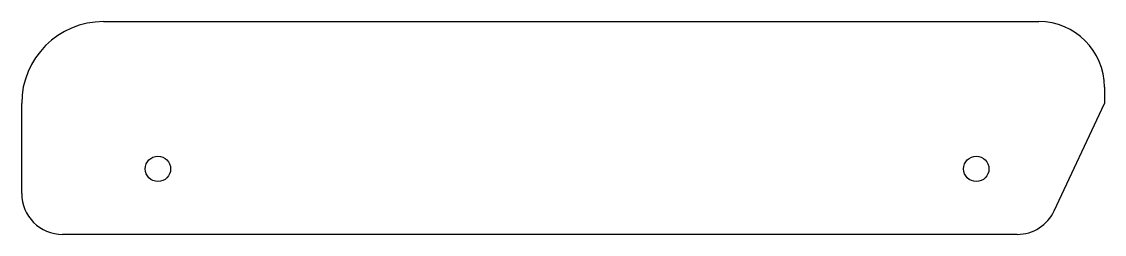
# Model space of a CAD drawing. Header units: millimetres. Extents: x -267 to -134, y -16 to 10.
import ezdxf

# ---------------------------------------------------------------- set-up
doc = ezdxf.new("R2010")
doc.units = ezdxf.units.MM

msp = doc.modelspace()

# ---------------------------------------------------------------- linework, layer by layer
at = {"color": 7, "linetype": 'Continuous', "lineweight": 25}
for p, q in [((-256.65, 10), (-142.35, 10)), ((-134.35, 2), (-134.35, 0)), ((-266.65, -11), (-266.65, 0)), ((-140.47, -13.11), (-134.35, 0)), ((-145, -16), (-261.65, -16))]:
    msp.add_line(p, q, dxfattribs=at)
for centre in [(-250, -8), (-150, -8)]:
    msp.add_circle(centre, 1.55, dxfattribs=at)
for centre, radius, start, end in [((-256.65, 0), 10, 90, 180), ((-142.35, 2), 8, 0, 90), ((-261.65, -11), 5, 180, 270), ((-145, -11), 5, 270, 335)]:
    msp.add_arc(centre, radius, start, end, dxfattribs=at)

doc.saveas('drawing.dxf')
